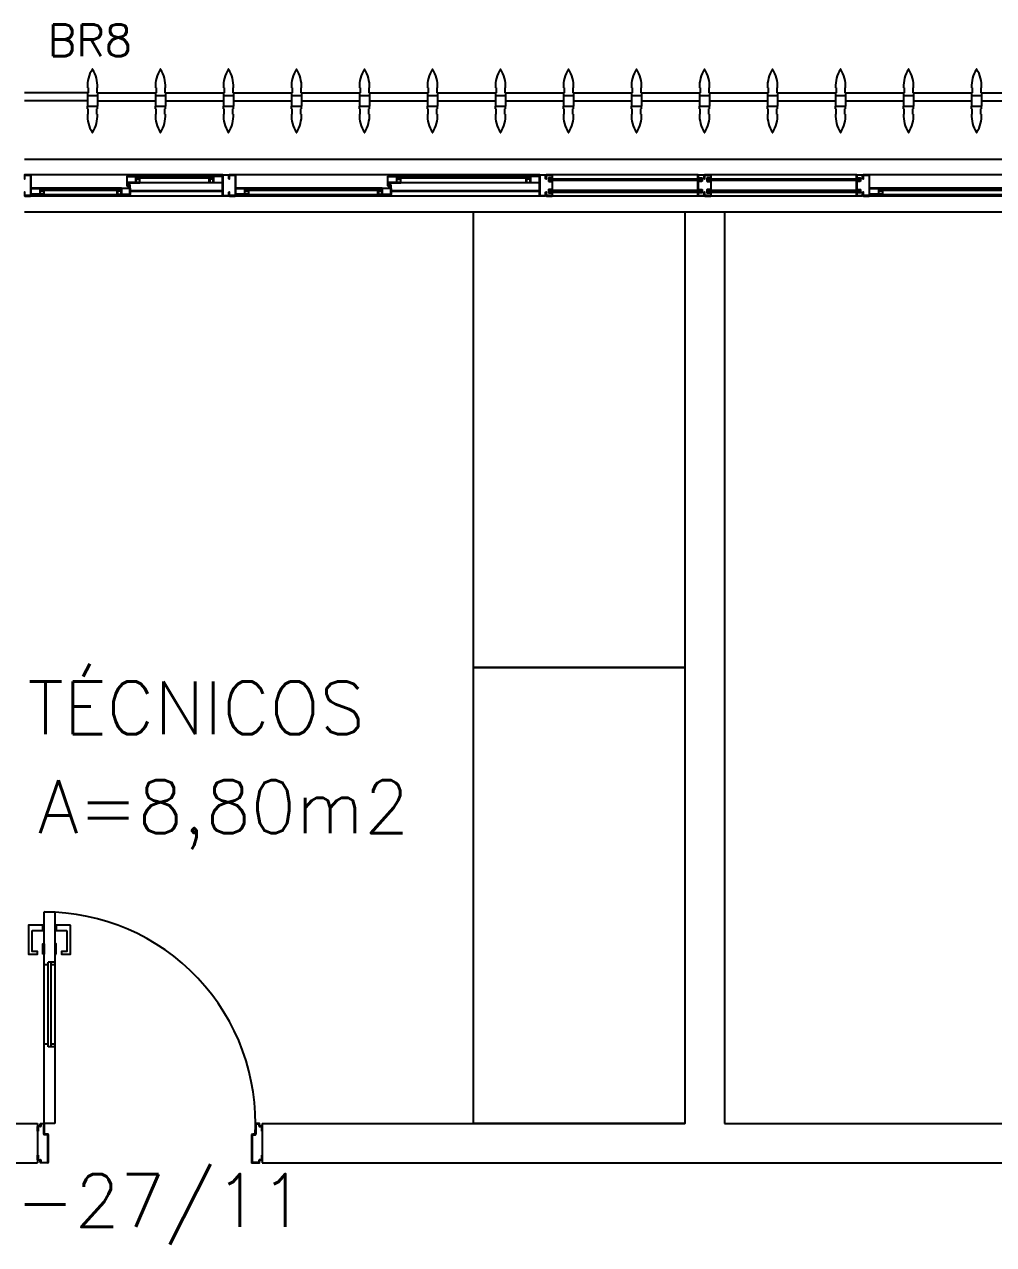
# Model space of a CAD drawing. Header units: millimetres. Extents: x 2128 to 2646, y 1972 to 2207.
# Drawn here: x 2335.461 to 2339.131, y 2139.056 to 2143.675 of the extents above; entities that cross this region are included whole.
import ezdxf

# ---------------------------------------------------------------- set-up
doc = ezdxf.new("R2010")
doc.units = ezdxf.units.MM
for name, color, linetype in [('AR-ALV', 2, 'Continuous'), ('AR-BANCADAS', 1, 'Continuous'), ('AR-BRISES', 1, 'Continuous'), ('AR-ESQ', 1, 'Continuous'), ('AR-PEITORIL', 1, 'Continuous'), ('AR-PORTA', 1, 'Continuous'), ('BC- VISTA', 1, 'Continuous'), ('BR-PAINEL', 1, 'Continuous'), ('BR-SUPORTE', 1, 'Continuous'), ('BR-TEXTO', 2, 'Continuous'), ('DT-ESQ-BAGUETE-C', 1, 'Continuous'), ('DT-ESQ-BAGUETE-V', 1, 'Continuous'), ('DT-ESQ-CHAPA DOBRADA-V', 1, 'Continuous'), ('DT-ESQ-MARCO-V', 1, 'Continuous'), ('DT-ESQ-PERFIL CADEIRA-C', 2, 'Continuous'), ('DT-ESQ-PERFIL CADEIRA-V', 2, 'Continuous'), ('DT-ESQ-PERFIL U SIMPLES-C', 2, 'Continuous'), ('DT-ESQ-PERFIL U-C', 2, 'Continuous'), ('DT-ESQ-PERFIL U-V', 1, 'Continuous'), ('DT-ESQ-VIDRO-C', 2, 'Continuous'), ('DT-ESQ-VIDRO-V', 71, 'Continuous'), ('DT-TXTMOD', 1, 'Continuous'), ('ENDEREÇO', 2, 'Continuous'), ('maçaneta', 1, 'Continuous'), ('mov', 1, 'Continuous'), ('PM-PERFIL U-C', 2, 'Continuous'), ('PM-VIDRO', 2, 'Continuous'), ('pm1', 2, 'Continuous'), ('pm2', 2, 'Continuous'), ('TEXTO', 2, 'Continuous'), ('Área', 2, 'Continuous')]:
    doc.layers.add(name, color=color, linetype=linetype)
doc.styles.add('S10', font='simplex.shx', dxfattribs={"height": 0.1})
doc.styles.add('S12', font='simplex.shx', dxfattribs={"width": 1.1, "height": 0.12})
doc.styles.add('UNB-100', font='simplex.shx', dxfattribs={"height": 0.2})
doc.styles.add('UNB1-100', font='simplex.shx', dxfattribs={"height": 0.2})

# ---------------------------------------------------------------- blocks, each defined once
blk = doc.blocks.new('EF31-P')
at = {"layer": 'DT-ESQ-BAGUETE-C', "ltscale": 0.1}
for points in [[(1.9015, -0.08), (1.915, -0.08), (1.915, -0.0785), (1.902, -0.0785, -0.414214), (1.9015, -0.078), (1.9015, -0.067, -0.414214), (1.902, -0.0665), (1.915, -0.0665), (1.915, -0.065), (1.9015, -0.065, 0.414214), (1.9, -0.0665), (1.9, -0.0785, 0.414214)], [(3.81, -0.08), (3.7965, -0.08), (3.7965, -0.0785), (3.8095, -0.0785, 0.414214), (3.81, -0.078), (3.81, -0.067, 0.414214), (3.8095, -0.0665), (3.7965, -0.0665), (3.7965, -0.065), (3.81, -0.065, -0.414214), (3.8115, -0.0665), (3.8115, -0.0785, -0.414214)], [(4.3015, -0.08), (4.315, -0.08), (4.315, -0.0785), (4.302, -0.0785, -0.414214), (4.3015, -0.078), (4.3015, -0.067, -0.414214), (4.302, -0.0665), (4.315, -0.0665), (4.315, -0.065), (4.3015, -0.065, 0.414214), (4.3, -0.0665), (4.3, -0.0785, 0.414214)], [(4.7975, -0.08), (4.784, -0.08), (4.784, -0.0785), (4.797, -0.0785, 0.414214), (4.7975, -0.078), (4.7975, -0.067, 0.414214), (4.797, -0.0665), (4.784, -0.0665), (4.784, -0.065), (4.7975, -0.065, -0.414214), (4.799, -0.0665), (4.799, -0.0785, -0.414214)], [(5.0765, -0.08), (5.09, -0.08), (5.09, -0.0785), (5.077, -0.0785, -0.414214), (5.0765, -0.078), (5.0765, -0.067, -0.414214), (5.077, -0.0665), (5.09, -0.0665), (5.09, -0.065), (5.0765, -0.065, 0.414214), (5.075, -0.0665), (5.075, -0.0785, 0.414214)], [(3.2485, -0.125), (3.235, -0.125), (3.235, -0.1235), (3.248, -0.1235, 0.414214), (3.2485, -0.123), (3.2485, -0.112, 0.414214), (3.248, -0.1115), (3.235, -0.1115), (3.235, -0.11), (3.2485, -0.11, -0.414214), (3.25, -0.1115), (3.25, -0.1235, -0.414214)], [(3.7265, -0.125), (3.74, -0.125), (3.74, -0.1235), (3.727, -0.1235, -0.414214), (3.7265, -0.123), (3.7265, -0.112, -0.414214), (3.727, -0.1115), (3.74, -0.1115), (3.74, -0.11), (3.7265, -0.11, 0.414214), (3.725, -0.1115), (3.725, -0.1235, 0.414214)], [(4.4485, -0.125), (4.435, -0.125), (4.435, -0.1235), (4.448, -0.1235, 0.414214), (4.4485, -0.123), (4.4485, -0.112, 0.414214), (4.448, -0.1115), (4.435, -0.1115), (4.435, -0.11), (4.4485, -0.11, -0.414214), (4.45, -0.1115), (4.45, -0.1235, -0.414214)], [(4.714, -0.125), (4.7275, -0.125), (4.7275, -0.1235), (4.7145, -0.1235, -0.414214), (4.714, -0.123), (4.714, -0.112, -0.414214), (4.7145, -0.1115), (4.7275, -0.1115), (4.7275, -0.11), (4.714, -0.11, 0.414214), (4.7125, -0.1115), (4.7125, -0.1235, 0.414214)]]:
    blk.add_lwpolyline(points, format="xyb", close=True, dxfattribs=at)
at = {"layer": 'DT-ESQ-BAGUETE-V', "ltscale": 0.1}
for p, q in [((1.41, -0.065), (1.9015, -0.065)), ((3.81, -0.065), (4.3015, -0.065)), ((4.7975, -0.065), (5.0765, -0.065)), ((3.2485, -0.11), (3.7265, -0.11)), ((4.4485, -0.11), (4.714, -0.11))]:
    blk.add_line(p, q, dxfattribs=at)
at = {"layer": 'DT-ESQ-CHAPA DOBRADA-V', "ltscale": 0.1}
for p, q in [((3.2, -0.077), (3.7615, -0.077)), ((3.2, -0.08), (3.7615, -0.08)), ((4.4, -0.077), (4.749, -0.077)), ((4.4, -0.08), (4.749, -0.08))]:
    blk.add_line(p, q, dxfattribs=at)
at = {"layer": 'DT-ESQ-MARCO-V', "ltscale": 0.1}
for p, q in [((1.9985, -0.06), (2.5515, -0.06)), ((2.5985, -0.06), (3.1515, -0.06)), ((1.9985, -0.14), (2.5515, -0.14)), ((2.5985, -0.14), (3.1515, -0.14))]:
    blk.add_line(p, q, dxfattribs=at)
at = {"layer": 'DT-ESQ-PERFIL CADEIRA-C', "ltscale": 0.1}
for p, q in [((1.95, -0.0885), (1.9015, -0.0885)), ((3.7635, -0.0885), (3.81, -0.0885)), ((4.35, -0.0885), (4.3015, -0.0885)), ((4.751, -0.0885), (4.7975, -0.0885)), ((5.125, -0.0885), (5.0765, -0.0885)), ((3.2, -0.1335), (3.2485, -0.1335)), ((3.773, -0.1335), (3.7265, -0.1335)), ((4.4, -0.1335), (4.4485, -0.1335)), ((4.7605, -0.1335), (4.714, -0.1335))]:
    blk.add_line(p, q, dxfattribs=at)
for points in [[(1.9015, -0.09), (1.95, -0.09), (1.95, -0.0885), (1.915, -0.0885, 0.198912), (1.9161, -0.0881, 0.198913), (1.9165, -0.087), (1.9165, -0.067, -0.414214), (1.917, -0.0665), (1.95, -0.0665), (1.95, -0.065), (1.9165, -0.065, 0.414214), (1.915, -0.0665), (1.915, -0.0785), (1.915, -0.08), (1.915, -0.087), (1.9015, -0.087, 1)], [(3.81, -0.087, -1), (3.81, -0.09), (3.7635, -0.09, -0.414214), (3.7615, -0.088), (3.7615, -0.067, -0.414214), (3.7635, -0.065), (3.795, -0.065, -0.414214), (3.7965, -0.0665), (3.7965, -0.087)], [(3.7965, -0.0885, -0.198913), (3.7954, -0.0881, -0.198913), (3.795, -0.087), (3.795, -0.067, 0.414214), (3.7945, -0.0665), (3.7635, -0.0665, 0.414214), (3.763, -0.067), (3.763, -0.088, 0.414214), (3.7635, -0.0885)], [(4.3015, -0.09), (4.35, -0.09), (4.35, -0.0885), (4.315, -0.0885, 0.198912), (4.3161, -0.0881, 0.198913), (4.3165, -0.087), (4.3165, -0.067, -0.414214), (4.317, -0.0665), (4.35, -0.0665), (4.35, -0.065), (4.3165, -0.065, 0.414214), (4.315, -0.0665), (4.315, -0.0785), (4.315, -0.08), (4.315, -0.087), (4.3015, -0.087, 1)], [(4.7975, -0.087, -1), (4.7975, -0.09), (4.751, -0.09, -0.414214), (4.749, -0.088), (4.749, -0.067, -0.414214), (4.751, -0.065), (4.7825, -0.065, -0.414214), (4.784, -0.0665), (4.784, -0.087)], [(4.784, -0.0885, -0.198913), (4.7829, -0.0881, -0.198913), (4.7825, -0.087), (4.7825, -0.067, 0.414214), (4.782, -0.0665), (4.751, -0.0665, 0.414214), (4.7505, -0.067), (4.7505, -0.088, 0.414214), (4.751, -0.0885)], [(5.0765, -0.09), (5.125, -0.09), (5.125, -0.0885), (5.09, -0.0885, 0.198912), (5.0911, -0.0881, 0.198913), (5.0915, -0.087), (5.0915, -0.067, -0.414214), (5.092, -0.0665), (5.125, -0.0665), (5.125, -0.065), (5.0915, -0.065, 0.414214), (5.09, -0.0665), (5.09, -0.0785), (5.09, -0.08), (5.09, -0.087), (5.0765, -0.087, 1)], [(3.2485, -0.135), (3.2, -0.135), (3.2, -0.1335), (3.235, -0.1335, -0.198912), (3.2339, -0.1331, -0.198913), (3.2335, -0.132), (3.2335, -0.112, 0.414214), (3.233, -0.1115), (3.2, -0.1115), (3.2, -0.11), (3.2335, -0.11, -0.414214), (3.235, -0.1115), (3.235, -0.1235), (3.235, -0.125), (3.235, -0.132), (3.2485, -0.132, -1)], [(3.7265, -0.132, 1), (3.7265, -0.135), (3.773, -0.135, 0.414214), (3.775, -0.133), (3.775, -0.112, 0.414214), (3.773, -0.11), (3.7415, -0.11, 0.414214), (3.74, -0.1115), (3.74, -0.132)], [(3.74, -0.1335, 0.198913), (3.7411, -0.1331, 0.198913), (3.7415, -0.132), (3.7415, -0.112, -0.414214), (3.742, -0.1115), (3.773, -0.1115, -0.414214), (3.7735, -0.112), (3.7735, -0.133, -0.414214), (3.773, -0.1335)], [(4.4485, -0.135), (4.4, -0.135), (4.4, -0.1335), (4.435, -0.1335, -0.198912), (4.4339, -0.1331, -0.198913), (4.4335, -0.132), (4.4335, -0.112, 0.414214), (4.433, -0.1115), (4.4, -0.1115), (4.4, -0.11), (4.4335, -0.11, -0.414214), (4.435, -0.1115), (4.435, -0.1235), (4.435, -0.125), (4.435, -0.132), (4.4485, -0.132, -1)], [(4.714, -0.132, 1), (4.714, -0.135), (4.7605, -0.135, 0.414214), (4.7625, -0.133), (4.7625, -0.112, 0.414214), (4.7605, -0.11), (4.729, -0.11, 0.414214), (4.7275, -0.1115), (4.7275, -0.132)], [(4.7275, -0.1335, 0.198913), (4.7286, -0.1331, 0.198913), (4.729, -0.132), (4.729, -0.112, -0.414214), (4.7295, -0.1115), (4.7605, -0.1115, -0.414214), (4.761, -0.112), (4.761, -0.133, -0.414214), (4.7605, -0.1335)]]:
    blk.add_lwpolyline(points, format="xyb", close=True, dxfattribs=at)
at = {"layer": 'DT-ESQ-PERFIL CADEIRA-V', "ltscale": 0.1}
for p, q in [((1.395, -0.09), (1.9015, -0.09)), ((3.795, -0.09), (4.3015, -0.09)), ((4.7825, -0.09), (5.0765, -0.09)), ((3.2485, -0.135), (3.7265, -0.135)), ((4.4485, -0.135), (4.714, -0.135))]:
    blk.add_line(p, q, dxfattribs=at)
at = {"layer": 'DT-ESQ-PERFIL U SIMPLES-C', "ltscale": 0.1}
for points in [[(3.7635, -0.102), (3.7715, -0.102), (3.7715, -0.1005), (3.7635, -0.1005, -0.414214), (3.763, -0.1), (3.763, -0.092, -0.414214), (3.7635, -0.0915), (3.7715, -0.0915), (3.7715, -0.09), (3.7635, -0.09, 0.414214), (3.7615, -0.092), (3.7615, -0.1, 0.414214)], [(4.751, -0.102), (4.759, -0.102), (4.759, -0.1005), (4.751, -0.1005, -0.414214), (4.7505, -0.1), (4.7505, -0.092, -0.414214), (4.751, -0.0915), (4.759, -0.0915), (4.759, -0.09), (4.751, -0.09, 0.414214), (4.749, -0.092), (4.749, -0.1, 0.414214)], [(3.773, -0.098), (3.765, -0.098), (3.765, -0.0995), (3.773, -0.0995, -0.414214), (3.7735, -0.1), (3.7735, -0.108, -0.414214), (3.773, -0.1085), (3.765, -0.1085), (3.765, -0.11), (3.773, -0.11, 0.414214), (3.775, -0.108), (3.775, -0.1, 0.414214)], [(4.7605, -0.098), (4.7525, -0.098), (4.7525, -0.0995), (4.7605, -0.0995, -0.414214), (4.761, -0.1), (4.761, -0.108, -0.414214), (4.7605, -0.1085), (4.7525, -0.1085), (4.7525, -0.11), (4.7605, -0.11, 0.414214), (4.7625, -0.108), (4.7625, -0.1, 0.414214)]]:
    blk.add_lwpolyline(points, format="xyb", close=True, dxfattribs=at)
at = {"layer": 'DT-ESQ-PERFIL U-C', "ltscale": 0.1}
for points in [[(1.975, -0.0615, 0.414214), (1.9735, -0.06), (1.9515, -0.06, 0.414214), (1.95, -0.0615), (1.95, -0.1385, 0.414214), (1.9515, -0.14), (1.9735, -0.14, 0.414214), (1.975, -0.1385), (1.975, -0.125), (1.9735, -0.125), (1.9735, -0.138, -0.414214), (1.973, -0.1385), (1.952, -0.1385, -0.414214), (1.9515, -0.138), (1.9515, -0.062, -0.414214), (1.952, -0.0615), (1.973, -0.0615, -0.414214), (1.9735, -0.062), (1.9735, -0.075), (1.975, -0.075)], [(2, -0.1285), (2, -0.1385, -0.414214), (1.9985, -0.14), (1.9765, -0.14, -0.414214), (1.975, -0.1385), (1.975, -0.125), (1.9765, -0.125), (1.9765, -0.138, 0.414214), (1.977, -0.1385), (1.998, -0.1385, 0.414214), (1.9985, -0.138), (1.9985, -0.1285), (1.9855, -0.1285, -0.414214), (1.984, -0.127), (1.984, -0.117, -0.414214), (1.9855, -0.1155), (1.9985, -0.1155), (1.9985, -0.0845), (1.9855, -0.0845, -0.414214), (1.984, -0.083), (1.984, -0.073, -0.414214), (1.9855, -0.0715), (1.9985, -0.0715), (1.9985, -0.062, 0.414214), (1.998, -0.0615), (1.977, -0.0615, 0.414214), (1.9765, -0.062), (1.9765, -0.075), (1.975, -0.075), (1.975, -0.0615, -0.414214), (1.9765, -0.06), (1.9985, -0.06, -0.414214), (2, -0.0615), (2, -0.0715, -0.414214), (1.9985, -0.073), (1.9855, -0.073), (1.9855, -0.083), (1.9985, -0.083), (1.9985, -0.083, -0.414214), (2, -0.0845), (2, -0.1155, -0.414214), (1.9985, -0.117), (1.9985, -0.117), (1.9855, -0.117), (1.9855, -0.127), (1.9985, -0.127, -0.414214)], [(2.55, -0.1285), (2.55, -0.1385, 0.414214), (2.5515, -0.14), (2.5735, -0.14, 0.414214), (2.575, -0.1385), (2.575, -0.125), (2.5735, -0.125), (2.5735, -0.138, -0.414214), (2.573, -0.1385), (2.552, -0.1385, -0.414214), (2.5515, -0.138), (2.5515, -0.1285), (2.5645, -0.1285, 0.414214), (2.566, -0.127), (2.566, -0.117, 0.414214), (2.5645, -0.1155), (2.5515, -0.1155), (2.5515, -0.0845), (2.5645, -0.0845, 0.414214), (2.566, -0.083), (2.566, -0.073, 0.414214), (2.5645, -0.0715), (2.5515, -0.0715), (2.5515, -0.062, -0.414214), (2.552, -0.0615), (2.573, -0.0615, -0.414214), (2.5735, -0.062), (2.5735, -0.075), (2.575, -0.075), (2.575, -0.0615, 0.414214), (2.5735, -0.06), (2.5515, -0.06, 0.414214), (2.55, -0.0615), (2.55, -0.0715, 0.414214), (2.5515, -0.073), (2.5645, -0.073), (2.5645, -0.083), (2.5515, -0.083), (2.5515, -0.083, 0.414214), (2.55, -0.0845), (2.55, -0.1155, 0.414214), (2.5515, -0.117), (2.5515, -0.117), (2.5645, -0.117), (2.5645, -0.127), (2.5515, -0.127, 0.414214)], [(2.6, -0.1285), (2.6, -0.1385, -0.414214), (2.5985, -0.14), (2.5765, -0.14, -0.414214), (2.575, -0.1385), (2.575, -0.125), (2.5765, -0.125), (2.5765, -0.138, 0.414214), (2.577, -0.1385), (2.598, -0.1385, 0.414214), (2.5985, -0.138), (2.5985, -0.1285), (2.5855, -0.1285, -0.414214), (2.584, -0.127), (2.584, -0.117, -0.414214), (2.5855, -0.1155), (2.5985, -0.1155), (2.5985, -0.0845), (2.5855, -0.0845, -0.414214), (2.584, -0.083), (2.584, -0.073, -0.414214), (2.5855, -0.0715), (2.5985, -0.0715), (2.5985, -0.062, 0.414214), (2.598, -0.0615), (2.577, -0.0615, 0.414214), (2.5765, -0.062), (2.5765, -0.075), (2.575, -0.075), (2.575, -0.0615, -0.414214), (2.5765, -0.06), (2.5985, -0.06, -0.414214), (2.6, -0.0615), (2.6, -0.0715, -0.414214), (2.5985, -0.073), (2.5855, -0.073), (2.5855, -0.083), (2.5985, -0.083), (2.5985, -0.083, -0.414214), (2.6, -0.0845), (2.6, -0.1155, -0.414214), (2.5985, -0.117), (2.5985, -0.117), (2.5855, -0.117), (2.5855, -0.127), (2.5985, -0.127, -0.414214)], [(3.15, -0.1285), (3.15, -0.1385, 0.414214), (3.1515, -0.14), (3.1735, -0.14, 0.414214), (3.175, -0.1385), (3.175, -0.125), (3.1735, -0.125), (3.1735, -0.138, -0.414214), (3.173, -0.1385), (3.152, -0.1385, -0.414214), (3.1515, -0.138), (3.1515, -0.1285), (3.1645, -0.1285, 0.414214), (3.166, -0.127), (3.166, -0.117, 0.414214), (3.1645, -0.1155), (3.1515, -0.1155), (3.1515, -0.0845), (3.1645, -0.0845, 0.414214), (3.166, -0.083), (3.166, -0.073, 0.414214), (3.1645, -0.0715), (3.1515, -0.0715), (3.1515, -0.062, -0.414214), (3.152, -0.0615), (3.173, -0.0615, -0.414214), (3.1735, -0.062), (3.1735, -0.075), (3.175, -0.075), (3.175, -0.0615, 0.414214), (3.1735, -0.06), (3.1515, -0.06, 0.414214), (3.15, -0.0615), (3.15, -0.0715, 0.414214), (3.1515, -0.073), (3.1645, -0.073), (3.1645, -0.083), (3.1515, -0.083), (3.1515, -0.083, 0.414214), (3.15, -0.0845), (3.15, -0.1155, 0.414214), (3.1515, -0.117), (3.1515, -0.117), (3.1645, -0.117), (3.1645, -0.127), (3.1515, -0.127, 0.414214)], [(3.175, -0.0615, -0.414214), (3.1765, -0.06), (3.1985, -0.06, -0.414214), (3.2, -0.0615), (3.2, -0.1385, -0.414214), (3.1985, -0.14), (3.1765, -0.14, -0.414214), (3.175, -0.1385), (3.175, -0.125), (3.1765, -0.125), (3.1765, -0.138, 0.414214), (3.177, -0.1385), (3.198, -0.1385, 0.414214), (3.1985, -0.138), (3.1985, -0.062, 0.414214), (3.198, -0.0615), (3.177, -0.0615, 0.414214), (3.1765, -0.062), (3.1765, -0.075), (3.175, -0.075)], [(4.375, -0.0615, 0.414214), (4.3735, -0.06), (4.3515, -0.06, 0.414214), (4.35, -0.0615), (4.35, -0.1385, 0.414214), (4.3515, -0.14), (4.3735, -0.14, 0.414214), (4.375, -0.1385), (4.375, -0.125), (4.3735, -0.125), (4.3735, -0.138, -0.414214), (4.373, -0.1385), (4.352, -0.1385, -0.414214), (4.3515, -0.138), (4.3515, -0.062, -0.414214), (4.352, -0.0615), (4.373, -0.0615, -0.414214), (4.3735, -0.062), (4.3735, -0.075), (4.375, -0.075)], [(4.375, -0.0615, -0.414214), (4.3765, -0.06), (4.3985, -0.06, -0.414214), (4.4, -0.0615), (4.4, -0.1385, -0.414214), (4.3985, -0.14), (4.3765, -0.14, -0.414214), (4.375, -0.1385), (4.375, -0.125), (4.3765, -0.125), (4.3765, -0.138, 0.414214), (4.377, -0.1385), (4.398, -0.1385, 0.414214), (4.3985, -0.138), (4.3985, -0.062, 0.414214), (4.398, -0.0615), (4.377, -0.0615, 0.414214), (4.3765, -0.062), (4.3765, -0.075), (4.375, -0.075)], [(5.15, -0.0615, 0.414214), (5.1485, -0.06), (5.1265, -0.06, 0.414214), (5.125, -0.0615), (5.125, -0.1385, 0.414214), (5.1265, -0.14), (5.1485, -0.14, 0.414214), (5.15, -0.1385), (5.15, -0.125), (5.1485, -0.125), (5.1485, -0.138, -0.414214), (5.148, -0.1385), (5.127, -0.1385, -0.414214), (5.1265, -0.138), (5.1265, -0.062, -0.414214), (5.127, -0.0615), (5.148, -0.0615, -0.414214), (5.1485, -0.062), (5.1485, -0.075), (5.15, -0.075)]]:
    blk.add_lwpolyline(points, format="xyb", close=True, dxfattribs=at)
at = {"layer": 'DT-ESQ-PERFIL U-V', "ltscale": 0.1}
for p, q in [((0.7985, -0.06), (1.9515, -0.06)), ((3.1985, -0.06), (4.3515, -0.06)), ((4.3985, -0.06), (5.1265, -0.06)), ((0.7985, -0.14), (1.9515, -0.14)), ((3.1985, -0.14), (4.3515, -0.14)), ((4.3985, -0.14), (5.1265, -0.14))]:
    blk.add_line(p, q, dxfattribs=at)
at = {"layer": 'DT-ESQ-VIDRO-C', "ltscale": 0.1}
for points in [[(1.9125, -0.085), (1.9125, -0.082), (1.399, -0.082), (1.399, -0.085)], [(2.5625, -0.081), (2.5625, -0.075), (1.9875, -0.075), (1.9875, -0.081)], [(3.1625, -0.081), (3.1625, -0.075), (2.5875, -0.075), (2.5875, -0.081)], [(4.3125, -0.085), (4.3125, -0.082), (3.799, -0.082), (3.799, -0.085)], [(5.0875, -0.085), (5.0875, -0.082), (4.7865, -0.082), (4.7865, -0.085)], [(3.238, -0.13), (3.238, -0.127), (3.737, -0.127), (3.737, -0.13)], [(4.438, -0.13), (4.438, -0.127), (4.7245, -0.127), (4.7245, -0.13)]]:
    blk.add_lwpolyline(points, close=True, dxfattribs=at)
at = {"layer": 'DT-ESQ-VIDRO-V', "ltscale": 0.1}
for points in [[(2.5625, -0.119), (2.5625, -0.125), (1.9875, -0.125), (1.9875, -0.119)], [(3.1625, -0.119), (3.1625, -0.125), (2.5875, -0.125), (2.5875, -0.119)]]:
    blk.add_lwpolyline(points, close=True, dxfattribs=at)
at = {"layer": 'DT-TXTMOD', "ltscale": 0.1, "style": 'S10', "flags": 3}
for tag, p in [('M01', (0.025, -0.28)), ('M02', (0.3253, -0.28)), ('M03', (0.627, -0.28)), ('M04', (0.9288, -0.28)), ('M05', (1.2306, -0.28)), ('M06', (1.5323, -0.28)), ('M07', (1.8341, -0.28)), ('M08', (2.1359, -0.28)), ('M09', (2.4376, -0.28)), ('M10', (2.7394, -0.28)), ('M11', (3.0412, -0.28)), ('M12', (3.3429, -0.28)), ('M13', (3.6447, -0.28)), ('M14', (3.9464, -0.28)), ('M15', (4.2482, -0.28)), ('M16', (4.55, -0.28)), ('M17', (4.8517, -0.28))]:
    blk.add_attdef(tag, p, '', height=0.1, dxfattribs=at)
blk = doc.blocks.new('BR-MODULO8')
at = {"layer": 'BR-PAINEL'}
for p, q in [((-4.9117, 0.27), (-4.9092, 0.27)), ((-4.9117, 0.25), (-4.9117, 0.24)), ((-4.9117, 0.25), (-4.9092, 0.25)), ((-4.9117, 0.24), (-4.8733, 0.24)), ((-4.9117, 0.24), (-4.9117, 0.2)), ((-4.9092, 0.27), (-4.9092, 0.25)), ((-4.8758, 0.27), (-4.8758, 0.25)), ((-4.8733, 0.27), (-4.8758, 0.27)), ((-4.8733, 0.25), (-4.8758, 0.25)), ((-4.8733, 0.25), (-4.8733, 0.24)), ((-4.8733, 0.24), (-4.8733, 0.2)), ((-4.6542, 0.27), (-4.6517, 0.27)), ((-4.6542, 0.25), (-4.6542, 0.24)), ((-4.6542, 0.25), (-4.6517, 0.25)), ((-4.6542, 0.24), (-4.6158, 0.24)), ((-4.6542, 0.24), (-4.6542, 0.2)), ((-4.6517, 0.27), (-4.6517, 0.25)), ((-4.6183, 0.27), (-4.6183, 0.25)), ((-4.6158, 0.27), (-4.6183, 0.27)), ((-4.6158, 0.25), (-4.6183, 0.25)), ((-4.6158, 0.25), (-4.6158, 0.24)), ((-4.6158, 0.24), (-4.6158, 0.2)), ((-4.3967, 0.27), (-4.3942, 0.27)), ((-4.3967, 0.25), (-4.3967, 0.24)), ((-4.3967, 0.25), (-4.3942, 0.25)), ((-4.3967, 0.24), (-4.3583, 0.24)), ((-4.3967, 0.24), (-4.3967, 0.2)), ((-4.3942, 0.27), (-4.3942, 0.25)), ((-4.3608, 0.27), (-4.3608, 0.25)), ((-4.3583, 0.27), (-4.3608, 0.27)), ((-4.3583, 0.25), (-4.3608, 0.25)), ((-4.3583, 0.25), (-4.3583, 0.24)), ((-4.3583, 0.24), (-4.3583, 0.2)), ((-4.1392, 0.27), (-4.1367, 0.27)), ((-4.1392, 0.25), (-4.1392, 0.24)), ((-4.1392, 0.25), (-4.1367, 0.25)), ((-4.1392, 0.24), (-4.1008, 0.24)), ((-4.1392, 0.24), (-4.1392, 0.2)), ((-4.1367, 0.27), (-4.1367, 0.25)), ((-4.1033, 0.27), (-4.1033, 0.25)), ((-4.1008, 0.27), (-4.1033, 0.27)), ((-4.1008, 0.25), (-4.1033, 0.25)), ((-4.1008, 0.25), (-4.1008, 0.24)), ((-4.1008, 0.24), (-4.1008, 0.2)), ((-3.8817, 0.27), (-3.8792, 0.27)), ((-3.8817, 0.25), (-3.8817, 0.24)), ((-3.8817, 0.25), (-3.8792, 0.25)), ((-3.8817, 0.24), (-3.8433, 0.24)), ((-3.8817, 0.24), (-3.8817, 0.2)), ((-3.8792, 0.27), (-3.8792, 0.25)), ((-3.8458, 0.27), (-3.8458, 0.25)), ((-3.8433, 0.27), (-3.8458, 0.27)), ((-3.8433, 0.25), (-3.8458, 0.25)), ((-3.8433, 0.25), (-3.8433, 0.24)), ((-3.8433, 0.24), (-3.8433, 0.2)), ((-3.6242, 0.27), (-3.6217, 0.27)), ((-3.6242, 0.25), (-3.6242, 0.24)), ((-3.6242, 0.25), (-3.6217, 0.25)), ((-3.6242, 0.24), (-3.5858, 0.24)), ((-3.6242, 0.24), (-3.6242, 0.2)), ((-3.6217, 0.27), (-3.6217, 0.25)), ((-3.5883, 0.27), (-3.5883, 0.25)), ((-3.5858, 0.27), (-3.5883, 0.27)), ((-3.5858, 0.25), (-3.5883, 0.25)), ((-3.5858, 0.25), (-3.5858, 0.24)), ((-3.5858, 0.24), (-3.5858, 0.2)), ((-3.3667, 0.27), (-3.3642, 0.27)), ((-3.3667, 0.25), (-3.3667, 0.24)), ((-3.3667, 0.25), (-3.3642, 0.25)), ((-3.3667, 0.24), (-3.3283, 0.24)), ((-3.3667, 0.24), (-3.3667, 0.2)), ((-3.3642, 0.27), (-3.3642, 0.25)), ((-3.3308, 0.27), (-3.3308, 0.25)), ((-3.3283, 0.27), (-3.3308, 0.27)), ((-3.3283, 0.25), (-3.3308, 0.25)), ((-3.3283, 0.25), (-3.3283, 0.24)), ((-3.3283, 0.24), (-3.3283, 0.2)), ((-3.1092, 0.27), (-3.1067, 0.27)), ((-3.1092, 0.25), (-3.1092, 0.24)), ((-3.1092, 0.25), (-3.1067, 0.25)), ((-3.1092, 0.24), (-3.0708, 0.24)), ((-3.1092, 0.24), (-3.1092, 0.2)), ((-3.1067, 0.27), (-3.1067, 0.25)), ((-3.0733, 0.27), (-3.0733, 0.25)), ((-3.0708, 0.27), (-3.0733, 0.27)), ((-3.0708, 0.25), (-3.0733, 0.25)), ((-3.0708, 0.25), (-3.0708, 0.24)), ((-3.0708, 0.24), (-3.0708, 0.2)), ((-2.8517, 0.27), (-2.8492, 0.27)), ((-2.8517, 0.25), (-2.8517, 0.24)), ((-2.8517, 0.25), (-2.8492, 0.25)), ((-2.8517, 0.24), (-2.8133, 0.24)), ((-2.8517, 0.24), (-2.8517, 0.2)), ((-2.8492, 0.27), (-2.8492, 0.25)), ((-2.8158, 0.27), (-2.8158, 0.25)), ((-2.8133, 0.27), (-2.8158, 0.27)), ((-2.8133, 0.25), (-2.8158, 0.25)), ((-2.8133, 0.25), (-2.8133, 0.24)), ((-2.8133, 0.24), (-2.8133, 0.2)), ((-2.5942, 0.27), (-2.5917, 0.27)), ((-2.5942, 0.25), (-2.5942, 0.24)), ((-2.5942, 0.25), (-2.5917, 0.25)), ((-2.5942, 0.24), (-2.5558, 0.24)), ((-2.5942, 0.24), (-2.5942, 0.2)), ((-2.5917, 0.27), (-2.5917, 0.25)), ((-2.5583, 0.27), (-2.5583, 0.25)), ((-2.5558, 0.27), (-2.5583, 0.27)), ((-2.5558, 0.25), (-2.5583, 0.25)), ((-2.5558, 0.25), (-2.5558, 0.24)), ((-2.5558, 0.24), (-2.5558, 0.2)), ((-2.3367, 0.27), (-2.3342, 0.27)), ((-2.3367, 0.25), (-2.3367, 0.24)), ((-2.3367, 0.25), (-2.3342, 0.25)), ((-2.3367, 0.24), (-2.2983, 0.24)), ((-2.3367, 0.24), (-2.3367, 0.2)), ((-2.3342, 0.27), (-2.3342, 0.25)), ((-2.3008, 0.27), (-2.3008, 0.25)), ((-2.2983, 0.27), (-2.3008, 0.27)), ((-2.2983, 0.25), (-2.3008, 0.25)), ((-2.2983, 0.25), (-2.2983, 0.24)), ((-2.2983, 0.24), (-2.2983, 0.2)), ((-2.0792, 0.27), (-2.0767, 0.27)), ((-2.0792, 0.25), (-2.0792, 0.24)), ((-2.0792, 0.25), (-2.0767, 0.25)), ((-2.0792, 0.24), (-2.0408, 0.24)), ((-2.0792, 0.24), (-2.0792, 0.2)), ((-2.0767, 0.27), (-2.0767, 0.25)), ((-2.0433, 0.27), (-2.0433, 0.25)), ((-2.0408, 0.27), (-2.0433, 0.27)), ((-2.0408, 0.25), (-2.0433, 0.25)), ((-2.0408, 0.25), (-2.0408, 0.24)), ((-2.0408, 0.24), (-2.0408, 0.2)), ((-1.8217, 0.27), (-1.8192, 0.27)), ((-1.8217, 0.25), (-1.8217, 0.24)), ((-1.8217, 0.25), (-1.8192, 0.25)), ((-1.8217, 0.24), (-1.7833, 0.24)), ((-1.8217, 0.24), (-1.8217, 0.2)), ((-1.8192, 0.27), (-1.8192, 0.25)), ((-1.7858, 0.27), (-1.7858, 0.25)), ((-1.7833, 0.27), (-1.7858, 0.27)), ((-1.7833, 0.25), (-1.7858, 0.25)), ((-1.7833, 0.25), (-1.7833, 0.24)), ((-1.7833, 0.24), (-1.7833, 0.2)), ((-1.5642, 0.27), (-1.5617, 0.27)), ((-1.5642, 0.25), (-1.5642, 0.24)), ((-1.5642, 0.25), (-1.5617, 0.25)), ((-1.5642, 0.24), (-1.5258, 0.24)), ((-1.5642, 0.24), (-1.5642, 0.2)), ((-1.5617, 0.27), (-1.5617, 0.25)), ((-1.5283, 0.27), (-1.5283, 0.25)), ((-1.5258, 0.27), (-1.5283, 0.27)), ((-1.5258, 0.25), (-1.5283, 0.25)), ((-1.5258, 0.25), (-1.5258, 0.24)), ((-1.5258, 0.24), (-1.5258, 0.2)), ((-4.9117, 0.2), (-4.8733, 0.2)), ((-4.9117, 0.19), (-4.9117, 0.2)), ((-4.9117, 0.19), (-4.9092, 0.19)), ((-4.9092, 0.17), (-4.9092, 0.19)), ((-4.8733, 0.19), (-4.8758, 0.19)), ((-4.8758, 0.17), (-4.8758, 0.19)), ((-4.8733, 0.19), (-4.8733, 0.2)), ((-4.6542, 0.2), (-4.6158, 0.2)), ((-4.6542, 0.19), (-4.6542, 0.2)), ((-4.6542, 0.19), (-4.6517, 0.19)), ((-4.6517, 0.17), (-4.6517, 0.19)), ((-4.6158, 0.19), (-4.6183, 0.19)), ((-4.6183, 0.17), (-4.6183, 0.19)), ((-4.6158, 0.19), (-4.6158, 0.2)), ((-4.3967, 0.2), (-4.3583, 0.2)), ((-4.3967, 0.19), (-4.3967, 0.2)), ((-4.3967, 0.19), (-4.3942, 0.19)), ((-4.3942, 0.17), (-4.3942, 0.19)), ((-4.3583, 0.19), (-4.3608, 0.19)), ((-4.3608, 0.17), (-4.3608, 0.19)), ((-4.3583, 0.19), (-4.3583, 0.2)), ((-4.1392, 0.2), (-4.1008, 0.2)), ((-4.1392, 0.19), (-4.1392, 0.2)), ((-4.1392, 0.19), (-4.1367, 0.19)), ((-4.1367, 0.17), (-4.1367, 0.19)), ((-4.1008, 0.19), (-4.1033, 0.19)), ((-4.1033, 0.17), (-4.1033, 0.19)), ((-4.1008, 0.19), (-4.1008, 0.2)), ((-3.8817, 0.2), (-3.8433, 0.2)), ((-3.8817, 0.19), (-3.8817, 0.2)), ((-3.8817, 0.19), (-3.8792, 0.19)), ((-3.8792, 0.17), (-3.8792, 0.19)), ((-3.8433, 0.19), (-3.8458, 0.19)), ((-3.8458, 0.17), (-3.8458, 0.19)), ((-3.8433, 0.19), (-3.8433, 0.2)), ((-3.6242, 0.2), (-3.5858, 0.2)), ((-3.6242, 0.19), (-3.6242, 0.2)), ((-3.6242, 0.19), (-3.6217, 0.19)), ((-3.6217, 0.17), (-3.6217, 0.19)), ((-3.5858, 0.19), (-3.5883, 0.19)), ((-3.5883, 0.17), (-3.5883, 0.19)), ((-3.5858, 0.19), (-3.5858, 0.2)), ((-3.3667, 0.2), (-3.3283, 0.2)), ((-3.3667, 0.19), (-3.3667, 0.2)), ((-3.3667, 0.19), (-3.3642, 0.19)), ((-3.3642, 0.17), (-3.3642, 0.19)), ((-3.3283, 0.19), (-3.3308, 0.19)), ((-3.3308, 0.17), (-3.3308, 0.19)), ((-3.3283, 0.19), (-3.3283, 0.2)), ((-3.1092, 0.2), (-3.0708, 0.2)), ((-3.1092, 0.19), (-3.1092, 0.2)), ((-3.1092, 0.19), (-3.1067, 0.19)), ((-3.1067, 0.17), (-3.1067, 0.19)), ((-3.0708, 0.19), (-3.0733, 0.19)), ((-3.0733, 0.17), (-3.0733, 0.19)), ((-3.0708, 0.19), (-3.0708, 0.2)), ((-2.8517, 0.2), (-2.8133, 0.2)), ((-2.8517, 0.19), (-2.8517, 0.2)), ((-2.8517, 0.19), (-2.8492, 0.19)), ((-2.8492, 0.17), (-2.8492, 0.19)), ((-2.8133, 0.19), (-2.8158, 0.19)), ((-2.8158, 0.17), (-2.8158, 0.19)), ((-2.8133, 0.19), (-2.8133, 0.2)), ((-2.5942, 0.2), (-2.5558, 0.2)), ((-2.5942, 0.19), (-2.5942, 0.2)), ((-2.5942, 0.19), (-2.5917, 0.19)), ((-2.5917, 0.17), (-2.5917, 0.19)), ((-2.5558, 0.19), (-2.5583, 0.19)), ((-2.5583, 0.17), (-2.5583, 0.19)), ((-2.5558, 0.19), (-2.5558, 0.2)), ((-2.3367, 0.2), (-2.2983, 0.2)), ((-2.3367, 0.19), (-2.3367, 0.2)), ((-2.3367, 0.19), (-2.3342, 0.19)), ((-2.3342, 0.17), (-2.3342, 0.19)), ((-2.2983, 0.19), (-2.3008, 0.19)), ((-2.3008, 0.17), (-2.3008, 0.19)), ((-2.2983, 0.19), (-2.2983, 0.2)), ((-2.0792, 0.2), (-2.0408, 0.2)), ((-2.0792, 0.19), (-2.0792, 0.2)), ((-2.0792, 0.19), (-2.0767, 0.19)), ((-2.0767, 0.17), (-2.0767, 0.19)), ((-2.0408, 0.19), (-2.0433, 0.19)), ((-2.0433, 0.17), (-2.0433, 0.19)), ((-2.0408, 0.19), (-2.0408, 0.2)), ((-1.8217, 0.2), (-1.7833, 0.2)), ((-1.8217, 0.19), (-1.8217, 0.2)), ((-1.8217, 0.19), (-1.8192, 0.19)), ((-1.8192, 0.17), (-1.8192, 0.19)), ((-1.7833, 0.19), (-1.7858, 0.19)), ((-1.7858, 0.17), (-1.7858, 0.19)), ((-1.7833, 0.19), (-1.7833, 0.2)), ((-1.5642, 0.2), (-1.5258, 0.2)), ((-1.5642, 0.19), (-1.5642, 0.2)), ((-1.5642, 0.19), (-1.5617, 0.19)), ((-1.5617, 0.17), (-1.5617, 0.19)), ((-1.5258, 0.19), (-1.5283, 0.19)), ((-1.5283, 0.17), (-1.5283, 0.19)), ((-1.5258, 0.19), (-1.5258, 0.2)), ((-4.9117, 0.17), (-4.9092, 0.17)), ((-4.8733, 0.17), (-4.8758, 0.17)), ((-4.6542, 0.17), (-4.6517, 0.17)), ((-4.6158, 0.17), (-4.6183, 0.17)), ((-4.3967, 0.17), (-4.3942, 0.17)), ((-4.3583, 0.17), (-4.3608, 0.17)), ((-4.1392, 0.17), (-4.1367, 0.17)), ((-4.1008, 0.17), (-4.1033, 0.17)), ((-3.8817, 0.17), (-3.8792, 0.17)), ((-3.8433, 0.17), (-3.8458, 0.17)), ((-3.6242, 0.17), (-3.6217, 0.17)), ((-3.5858, 0.17), (-3.5883, 0.17)), ((-3.3667, 0.17), (-3.3642, 0.17)), ((-3.3283, 0.17), (-3.3308, 0.17)), ((-3.1092, 0.17), (-3.1067, 0.17)), ((-3.0708, 0.17), (-3.0733, 0.17)), ((-2.8517, 0.17), (-2.8492, 0.17)), ((-2.8133, 0.17), (-2.8158, 0.17)), ((-2.5942, 0.17), (-2.5917, 0.17)), ((-2.5558, 0.17), (-2.5583, 0.17)), ((-2.3367, 0.17), (-2.3342, 0.17)), ((-2.2983, 0.17), (-2.3008, 0.17)), ((-2.0792, 0.17), (-2.0767, 0.17)), ((-2.0408, 0.17), (-2.0433, 0.17)), ((-1.8217, 0.17), (-1.8192, 0.17)), ((-1.7833, 0.17), (-1.7858, 0.17)), ((-1.5642, 0.17), (-1.5617, 0.17)), ((-1.5258, 0.17), (-1.5283, 0.17))]:
    blk.add_line(p, q, dxfattribs=at)
for centre, radius, start, end in [((-4.7867, 0.2739), 0.1251, 148.4721, 181.772), ((-4.8925, 0.3387), 0.001, 37.1012, 142.8988), ((-4.9983, 0.2739), 0.1251, 358.228, 31.5279), ((-4.5292, 0.2739), 0.1251, 148.4721, 181.772), ((-4.635, 0.3387), 0.001, 37.1012, 142.8988), ((-4.7408, 0.2739), 0.1251, 358.228, 31.5279), ((-4.2717, 0.2739), 0.1251, 148.4721, 181.772), ((-4.3775, 0.3387), 0.001, 37.1012, 142.8988), ((-4.4833, 0.2739), 0.1251, 358.228, 31.5279), ((-4.0142, 0.2739), 0.1251, 148.4721, 181.772), ((-4.12, 0.3387), 0.001, 37.1012, 142.8988), ((-4.2258, 0.2739), 0.1251, 358.228, 31.5279), ((-3.7567, 0.2739), 0.1251, 148.4721, 181.772), ((-3.8625, 0.3387), 0.001, 37.1012, 142.8988), ((-3.9683, 0.2739), 0.1251, 358.228, 31.5279), ((-3.4992, 0.2739), 0.1251, 148.4721, 181.772), ((-3.605, 0.3387), 0.001, 37.1012, 142.8988), ((-3.7108, 0.2739), 0.1251, 358.228, 31.5279), ((-3.2417, 0.2739), 0.1251, 148.4721, 181.772), ((-3.3475, 0.3387), 0.001, 37.1012, 142.8988), ((-3.4533, 0.2739), 0.1251, 358.228, 31.5279), ((-2.9842, 0.2739), 0.1251, 148.4721, 181.772), ((-3.09, 0.3387), 0.001, 37.1012, 142.8988), ((-3.1958, 0.2739), 0.1251, 358.228, 31.5279), ((-2.7267, 0.2739), 0.1251, 148.4721, 181.772), ((-2.8325, 0.3387), 0.001, 37.1012, 142.8988), ((-2.9383, 0.2739), 0.1251, 358.228, 31.5279), ((-2.4692, 0.2739), 0.1251, 148.4721, 181.772), ((-2.575, 0.3387), 0.001, 37.1012, 142.8988), ((-2.6808, 0.2739), 0.1251, 358.228, 31.5279), ((-2.2117, 0.2739), 0.1251, 148.4721, 181.772), ((-2.3175, 0.3387), 0.001, 37.1012, 142.8988), ((-2.4233, 0.2739), 0.1251, 358.228, 31.5279), ((-1.9542, 0.2739), 0.1251, 148.4721, 181.772), ((-2.06, 0.3387), 0.001, 37.1012, 142.8988), ((-2.1658, 0.2739), 0.1251, 358.228, 31.5279), ((-1.6967, 0.2739), 0.1251, 148.4721, 181.772), ((-1.8025, 0.3387), 0.001, 37.1012, 142.8988), ((-1.9083, 0.2739), 0.1251, 358.228, 31.5279), ((-1.4392, 0.2739), 0.1251, 148.4721, 181.772), ((-1.545, 0.3387), 0.001, 37.1012, 142.8988), ((-1.6508, 0.2739), 0.1251, 358.228, 31.5279), ((-4.7867, 0.1661), 0.1251, 178.228, 211.5279), ((-4.9983, 0.1661), 0.1251, 328.4721, 1.772), ((-4.5292, 0.1661), 0.1251, 178.228, 211.5279), ((-4.7408, 0.1661), 0.1251, 328.4721, 1.772), ((-4.2717, 0.1661), 0.1251, 178.228, 211.5279), ((-4.4833, 0.1661), 0.1251, 328.4721, 1.772), ((-4.0142, 0.1661), 0.1251, 178.228, 211.5279), ((-4.2258, 0.1661), 0.1251, 328.4721, 1.772), ((-3.7567, 0.1661), 0.1251, 178.228, 211.5279), ((-3.9683, 0.1661), 0.1251, 328.4721, 1.772), ((-3.4992, 0.1661), 0.1251, 178.228, 211.5279), ((-3.7108, 0.1661), 0.1251, 328.4721, 1.772), ((-3.2417, 0.1661), 0.1251, 178.228, 211.5279), ((-3.4533, 0.1661), 0.1251, 328.4721, 1.772), ((-2.9842, 0.1661), 0.1251, 178.228, 211.5279), ((-3.1958, 0.1661), 0.1251, 328.4721, 1.772), ((-2.7267, 0.1661), 0.1251, 178.228, 211.5279), ((-2.9383, 0.1661), 0.1251, 328.4721, 1.772), ((-2.4692, 0.1661), 0.1251, 178.228, 211.5279), ((-2.6808, 0.1661), 0.1251, 328.4721, 1.772), ((-2.2117, 0.1661), 0.1251, 178.228, 211.5279), ((-2.4233, 0.1661), 0.1251, 328.4721, 1.772), ((-1.9542, 0.1661), 0.1251, 178.228, 211.5279), ((-2.1658, 0.1661), 0.1251, 328.4721, 1.772), ((-1.6967, 0.1661), 0.1251, 178.228, 211.5279), ((-1.9083, 0.1661), 0.1251, 328.4721, 1.772), ((-1.4392, 0.1661), 0.1251, 178.228, 211.5279), ((-1.6508, 0.1661), 0.1251, 328.4721, 1.772), ((-4.8925, 0.1013), 0.001, 217.1012, 322.8988), ((-4.635, 0.1013), 0.001, 217.1012, 322.8988), ((-4.3775, 0.1013), 0.001, 217.1012, 322.8988), ((-4.12, 0.1013), 0.001, 217.1012, 322.8988), ((-3.8625, 0.1013), 0.001, 217.1012, 322.8988), ((-3.605, 0.1013), 0.001, 217.1012, 322.8988), ((-3.3475, 0.1013), 0.001, 217.1012, 322.8988), ((-3.09, 0.1013), 0.001, 217.1012, 322.8988), ((-2.8325, 0.1013), 0.001, 217.1012, 322.8988), ((-2.575, 0.1013), 0.001, 217.1012, 322.8988), ((-2.3175, 0.1013), 0.001, 217.1012, 322.8988), ((-2.06, 0.1013), 0.001, 217.1012, 322.8988), ((-1.8025, 0.1013), 0.001, 217.1012, 322.8988), ((-1.545, 0.1013), 0.001, 217.1012, 322.8988)]:
    blk.add_arc(centre, radius, start, end, dxfattribs=at)
at = {"layer": 'BR-SUPORTE'}
for p, q in [((-4.9117, 0.25), (-5.15, 0.25)), ((-4.8733, 0.25), (-4.6517, 0.25)), ((-4.6158, 0.25), (-4.3942, 0.25)), ((-4.3583, 0.25), (-4.1367, 0.25)), ((-4.1008, 0.25), (-3.8792, 0.25)), ((-3.8433, 0.25), (-3.6217, 0.25)), ((-3.5858, 0.25), (-3.3642, 0.25)), ((-3.3283, 0.25), (-3.1067, 0.25)), ((-3.0708, 0.25), (-2.8492, 0.25)), ((-2.8133, 0.25), (-2.5917, 0.25)), ((-2.5558, 0.25), (-2.3342, 0.25)), ((-2.2983, 0.25), (-2.0767, 0.25)), ((-2.0408, 0.25), (-1.8192, 0.25)), ((-1.7833, 0.25), (-1.5617, 0.25)), ((-1.5258, 0.25), (-1.3042, 0.25)), ((-4.9117, 0.22), (-5.15, 0.22)), ((-4.8733, 0.22), (-4.6542, 0.22)), ((-4.6158, 0.22), (-4.3967, 0.22)), ((-4.3583, 0.22), (-4.1392, 0.22)), ((-4.1008, 0.22), (-3.8817, 0.22)), ((-3.8433, 0.22), (-3.6242, 0.22)), ((-3.5858, 0.22), (-3.3667, 0.22)), ((-3.3283, 0.22), (-3.1092, 0.22)), ((-3.0708, 0.22), (-2.8517, 0.22)), ((-2.8133, 0.22), (-2.5942, 0.22)), ((-2.5558, 0.22), (-2.3367, 0.22)), ((-2.2983, 0.22), (-2.0792, 0.22)), ((-2.0408, 0.22), (-1.8217, 0.22)), ((-1.7833, 0.22), (-1.5642, 0.22)), ((-1.5258, 0.22), (-1.3067, 0.22))]:
    blk.add_line(p, q, dxfattribs=at)
blk = doc.blocks.new('PM3V')
at = {"layer": 'maçaneta'}
for points in [[(0.02, 0.9), (-0.035, 0.9), (-0.035, 0.79), (0, 0.79), (0, 0.8), (-0.02, 0.8), (-0.02, 0.8785, -0.414214), (-0.0185, 0.88), (0.02, 0.88)], [(0.125, 0.9), (0.07, 0.9), (0.07, 0.88), (0.1085, 0.88, -0.414214), (0.11, 0.8785), (0.11, 0.8), (0.09, 0.8), (0.09, 0.79), (0.125, 0.79)]]:
    blk.add_lwpolyline(points, format="xyb", close=True, dxfattribs=at)
for points in [[(0.02, 0.79), (0.02, 0.83), (0.025, 0.83), (0.025, 0.79)], [(0.07, 0.79), (0.07, 0.83), (0.065, 0.83), (0.065, 0.79)]]:
    blk.add_lwpolyline(points, close=True, dxfattribs=at)
at = {"layer": 'mov'}
blk.add_arc((0.025, 0.15), 0.8, 356.8472, 90, dxfattribs=at)
at = {"layer": 'PM-PERFIL U-C'}
for p, q in [((0.0015, 0.14), (0.01, 0.14)), ((0.01, 0.14), (0.01, 0.1485)), ((0.0115, 0.15), (0.0235, 0.15)), ((0.012, 0.148), (0.012, 0.1395)), ((0.023, 0.148), (0.012, 0.148)), ((0.023, 0.1085), (0.023, 0.148)), ((0.025, 0.1485), (0.025, 0.109)), ((0.825, 0.1485), (0.825, 0.109)), ((0.8385, 0.15), (0.8265, 0.15)), ((0.827, 0.148), (0.838, 0.148)), ((0.827, 0.1085), (0.827, 0.148)), ((0.838, 0.148), (0.838, 0.1395)), ((0.84, 0.14), (0.84, 0.1485)), ((0.8485, 0.14), (0.84, 0.14)), ((0, 0.12), (0, 0.1385)), ((0.002, 0.12), (0, 0.12)), ((0.002, 0.138), (0.002, 0.12)), ((0.0105, 0.138), (0.002, 0.138)), ((0.038, 0.107), (0.0245, 0.107)), ((0.0385, 0.109), (0.025, 0.109)), ((0.038, 0.107), (0.038, 0.002)), ((0.04, 0.1075), (0.04, 0.0015)), ((0.81, 0.1075), (0.81, 0.0015)), ((0.8115, 0.109), (0.825, 0.109)), ((0.812, 0.107), (0.8255, 0.107)), ((0.812, 0.107), (0.812, 0.002)), ((0.8395, 0.138), (0.848, 0.138)), ((0.848, 0.138), (0.848, 0.12)), ((0.848, 0.12), (0.85, 0.12)), ((0.85, 0.12), (0.85, 0.1385)), ((0, 0.03), (0.002, 0.03)), ((0, 0.0115), (0, 0.03)), ((0.01, 0.01), (0.0015, 0.01)), ((0.002, 0.03), (0.002, 0.012)), ((0.002, 0.012), (0.0105, 0.012)), ((0.01, 0.0015), (0.01, 0.01)), ((0.0385, 0), (0.0115, 0)), ((0.012, 0.0105), (0.012, 0.002)), ((0.012, 0.002), (0.038, 0.002)), ((0.8115, 0), (0.8385, 0)), ((0.838, 0.002), (0.812, 0.002)), ((0.838, 0.0105), (0.838, 0.002)), ((0.848, 0.012), (0.8395, 0.012)), ((0.84, 0.0015), (0.84, 0.01)), ((0.84, 0.01), (0.8485, 0.01)), ((0.85, 0.03), (0.848, 0.03)), ((0.848, 0.03), (0.848, 0.012)), ((0.85, 0.0115), (0.85, 0.03))]:
    blk.add_line(p, q, dxfattribs=at)
for centre, start, end in [((0.0015, 0.1385), 90, 180), ((0.0115, 0.1485), 90, 180), ((0.0105, 0.1395), 270, 0), ((0.0235, 0.1485), 360, 90), ((0.8265, 0.1485), 90, 180), ((0.8395, 0.1395), 180, 270), ((0.8385, 0.1485), 0, 90), ((0.8485, 0.1385), 0, 90), ((0.0245, 0.1085), 180, 270), ((0.0385, 0.1075), 0, 90), ((0.8115, 0.1075), 90, 180), ((0.8255, 0.1085), 270, 0), ((0.0015, 0.0115), 180, 270), ((0.0115, 0.0015), 180, 270), ((0.0105, 0.0105), 0, 90), ((0.0385, 0.0015), 269.9386, 0), ((0.8115, 0.0015), 180, 270.0614), ((0.8395, 0.0105), 90, 180), ((0.8385, 0.0015), 270, 0), ((0.8485, 0.0115), 270, 0)]:
    blk.add_arc(centre, 0.0015, start, end, dxfattribs=at)
at = {"layer": 'PM-VIDRO', "color": 1}
for p, q in [((0.04, 0.45), (0.04, 0.75)), ((0.05, 0.75), (0.05, 0.45))]:
    blk.add_line(p, q, dxfattribs=at)
at = {"layer": 'pm1'}
for p, q in [((0.025, 0.95), (0.065, 0.95)), ((0.025, 0.75), (0.025, 0.95)), ((0.065, 0.95), (0.065, 0.76)), ((0.04, 0.75), (0.025, 0.75)), ((0.065, 0.76), (0.04, 0.76)), ((0.04, 0.75), (0.04, 0.76)), ((0.05, 0.76), (0.05, 0.75)), ((0.065, 0.75), (0.05, 0.75)), ((0.065, 0.76), (0.065, 0.75)), ((0.025, 0.15), (0.025, 0.45)), ((0.04, 0.45), (0.025, 0.45)), ((0.04, 0.44), (0.04, 0.45)), ((0.065, 0.44), (0.04, 0.44)), ((0.065, 0.45), (0.05, 0.45)), ((0.05, 0.45), (0.05, 0.44)), ((0.065, 0.45), (0.065, 0.44)), ((0.065, 0.44), (0.065, 0.15)), ((0.065, 0.15), (0.025, 0.15))]:
    blk.add_line(p, q, dxfattribs=at)
at = {"layer": 'pm2'}
for p, q in [((0.025, 0.45), (0.025, 0.75)), ((0.065, 0.75), (0.065, 0.45)), ((0.025, 0.15), (0.025, 0.109)), ((0.025, 0.109), (0.035, 0.109)), ((0.8252, 0.109), (0.8152, 0.109)), ((0.8152, 0), (0.8402, 0)), ((0.8402, 0.01), (0.8502, 0.01)), ((0.8402, 0), (0.8402, 0.01))]:
    blk.add_line(p, q, dxfattribs=at)
blk = doc.blocks.new('BCL04')
at = {"layer": 'BC- VISTA'}
blk.add_lwpolyline([(0.8, 0), (0.8, -1.725), (0, -1.725), (0, 0)], close=True, dxfattribs=at)

msp = doc.modelspace()

# ---------------------------------------------------------------- linework, layer by layer
at = {"layer": 'AR-ALV'}
for p, q in [((2337.9615, 2142.9651), (2337.9615, 2139.5151)), ((2337.9615, 2142.9651), (2338.1115, 2142.9651)), ((2338.1115, 2142.9651), (2338.1115, 2139.5151)), ((2335.4115, 2139.5151), (2335.5115, 2139.5151)), ((2335.5115, 2139.5151), (2335.5115, 2139.3651)), ((2336.3615, 2139.5151), (2336.3615, 2139.3651)), ((2336.3615, 2139.5151), (2337.9615, 2139.5151)), ((2338.1115, 2139.5151), (2342.4115, 2139.5151)), ((2333.8365, 2139.3651), (2335.5115, 2139.3651)), ((2336.3615, 2139.3651), (2342.4115, 2139.3651))]:
    msp.add_line(p, q, dxfattribs=at)
at = {"layer": 'AR-PEITORIL'}
for p, q in [((2335.4615, 2143.1651), (2340.6115, 2143.1651)), ((2335.4615, 2142.9651), (2340.6115, 2142.9651))]:
    msp.add_line(p, q, dxfattribs=at)

# ---------------------------------------------------------------- block references
at = {"layer": 'AR-BANCADAS'}
for p in [(2337.1615, 2142.9651), (2337.1615, 2141.2401)]:
    msp.add_blockref('BCL04', p, dxfattribs=at)
at = {"layer": 'AR-BRISES'}
ref = msp.add_blockref('BR-MODULO8', (2340.6115, 2143.1651), dxfattribs=at)
ref.add_attrib('BR', 'BR8', (2335.5499, 2143.5547), dxfattribs={"layer": 'BR-TEXTO', "height": 0.12, "style": 'S12'})
at = {"layer": 'AR-ESQ', "rotation": 180}
msp.add_blockref('EF31-P', (2340.6115, 2142.9651), dxfattribs=at)
at = {"layer": 'AR-PORTA'}
msp.add_blockref('PM3V', (2335.5115, 2139.3651), dxfattribs=at)

# ---------------------------------------------------------------- texts
at = {"layer": 'ENDEREÇO', "style": 'UNB1-100'}
msp.add_text('JT-27/11', height=0.2, dxfattribs=at).set_placement((2335.1547, 2139.1228))
at = {"layer": 'TEXTO', "style": 'UNB-100'}
msp.add_text('TÉCNICOS', height=0.2, dxfattribs=at).set_placement((2335.4734, 2140.9879))
at = {"layer": 'Área', "style": 'UNB-100'}
msp.add_text('A=8,80m2', height=0.2, dxfattribs=at).set_placement((2335.5131, 2140.6136))

doc.saveas('drawing.dxf')
